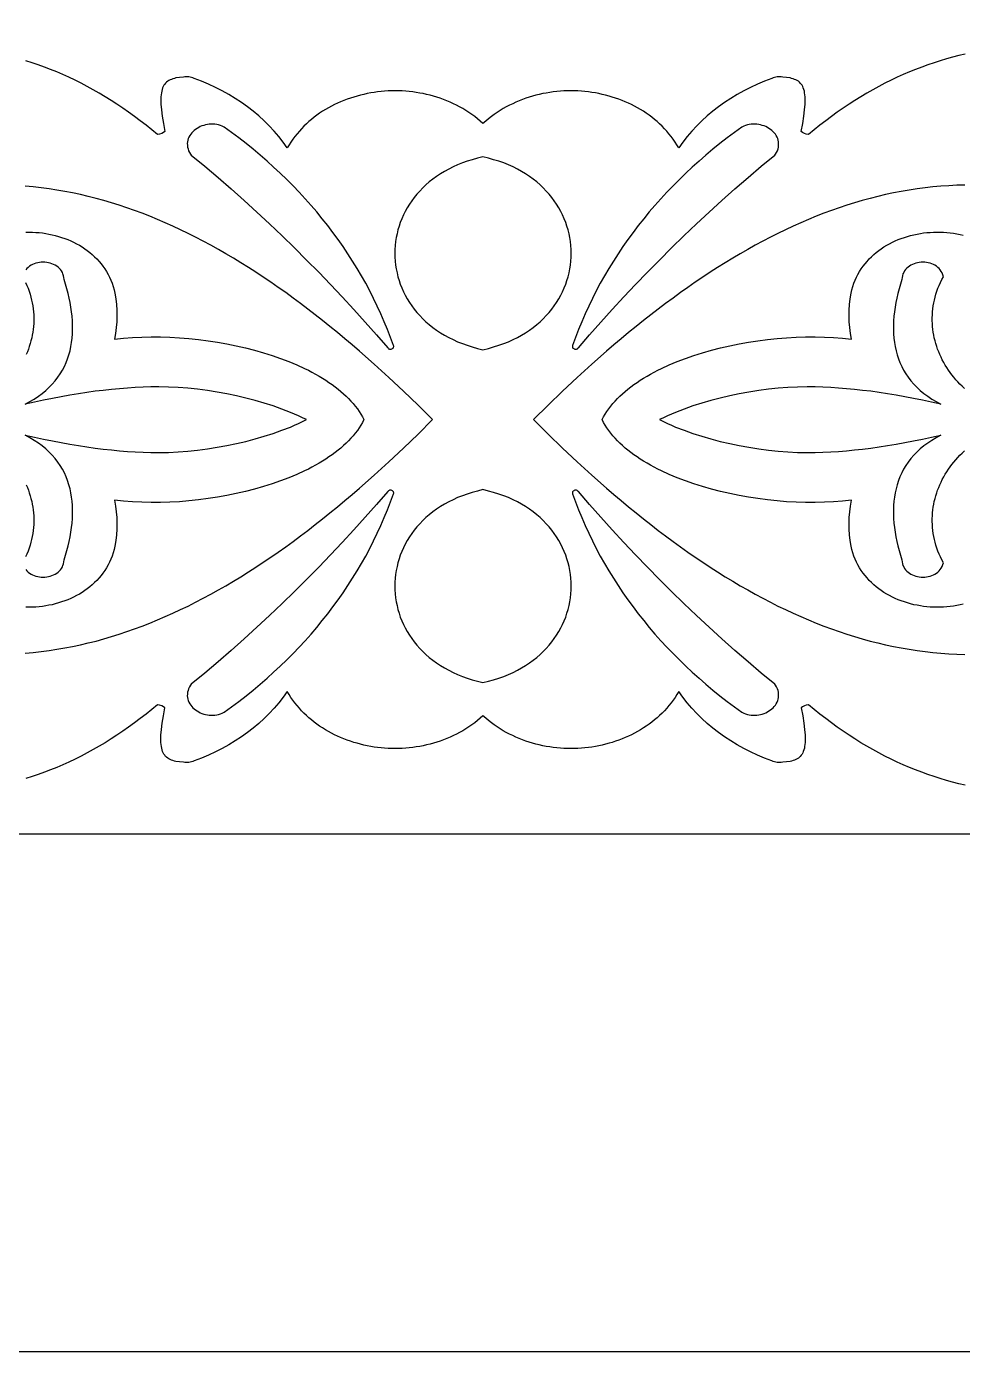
# Model space of a CAD drawing. Extents: x -335 to 335, y -262 to 262.
# Drawn here: x -113.1 to -22.8, y -262.5 to -134.5 of the extents above; entities that cross this region are included whole.
import ezdxf

# ---------------------------------------------------------------- set-up
doc = ezdxf.new("R2010")
doc.units = 0
doc.layers.add('LAYER_1', color=18, linetype='CONTINUOUS')

msp = doc.modelspace()

# ---------------------------------------------------------------- linework, layer by layer
at = {"layer": 'LAYER_1'}
for points in [[(335, -262.5), (335, 72.5), (140, 262.5), (-335, 262.5), (-335, -262.5)], [(185.59, 148.27), (119.67, 212.5), (-285, 212.5), (-285, -212.5), (285, -212.5), (285, 49.82), (192.78, 141.45)], [(-94.07, -144.24), (-94.24, -144.15), (-94.42, -144.09), (-94.59, -144.03), (-94.77, -143.99), (-94.96, -143.96), (-95.14, -143.95), (-95.32, -143.95), (-95.5, -143.97), (-95.68, -143.99), (-95.86, -144.03), (-96.03, -144.08), (-96.2, -144.13), (-96.37, -144.2), (-96.52, -144.28), (-96.67, -144.37), (-96.82, -144.47), (-96.95, -144.57), (-97.07, -144.69), (-97.19, -144.81), (-97.29, -144.94), (-97.38, -145.07), (-97.46, -145.22), (-97.52, -145.36), (-97.57, -145.52), (-97.6, -145.67), (-97.62, -145.84), (-97.61, -146), (-97.59, -146.17), (-97.55, -146.34), (-97.49, -146.52), (-97.41, -146.7), (-97.31, -146.87), (-97.23, -146.95), (-95.94, -148.03), (-94.65, -149.12), (-93.39, -150.22), (-92.14, -151.34), (-90.9, -152.46), (-89.68, -153.6), (-88.47, -154.75), (-87.27, -155.91), (-86.1, -157.08), (-84.93, -158.26), (-83.78, -159.45), (-82.65, -160.65), (-81.53, -161.86), (-80.43, -163.09), (-79.35, -164.32), (-78.27, -165.56), (-78.23, -165.61), (-78.19, -165.65), (-78.14, -165.67), (-78.09, -165.69), (-78.03, -165.69), (-77.98, -165.69), (-77.92, -165.68), (-77.87, -165.67), (-77.82, -165.64), (-77.78, -165.61), (-77.75, -165.58), (-77.72, -165.54), (-77.7, -165.49), (-77.69, -165.44), (-77.69, -165.39), (-77.71, -165.34), (-77.99, -164.57), (-78.29, -163.8), (-78.6, -163.04), (-78.92, -162.29), (-79.27, -161.54), (-79.63, -160.8), (-80, -160.06), (-80.39, -159.33), (-80.8, -158.61), (-81.22, -157.9), (-81.66, -157.19), (-82.11, -156.49), (-82.57, -155.79), (-83.05, -155.11), (-83.55, -154.43), (-84.06, -153.76), (-84.58, -153.1), (-85.12, -152.44), (-85.67, -151.8), (-86.24, -151.16), (-86.82, -150.53), (-87.41, -149.91), (-88.02, -149.3), (-88.64, -148.7), (-89.28, -148.11), (-89.92, -147.52), (-90.58, -146.95), (-91.26, -146.39), (-91.94, -145.84), (-92.64, -145.29), (-93.35, -144.76)], [(-40.83, -146.87), (-40.72, -146.7), (-40.64, -146.52), (-40.58, -146.34), (-40.54, -146.17), (-40.52, -146), (-40.52, -145.84), (-40.53, -145.67), (-40.56, -145.52), (-40.61, -145.36), (-40.67, -145.22), (-40.75, -145.07), (-40.84, -144.94), (-40.94, -144.81), (-41.06, -144.69), (-41.18, -144.57), (-41.32, -144.47), (-41.46, -144.37), (-41.61, -144.28), (-41.77, -144.2), (-41.93, -144.13), (-42.1, -144.08), (-42.27, -144.03), (-42.45, -143.99), (-42.63, -143.97), (-42.81, -143.95), (-42.99, -143.95), (-43.18, -143.96), (-43.36, -143.99), (-43.54, -144.03), (-43.71, -144.09), (-43.89, -144.15), (-44.06, -144.24), (-44.78, -144.76), (-45.49, -145.29), (-46.19, -145.84), (-46.88, -146.39), (-47.55, -146.95), (-48.21, -147.52), (-48.86, -148.11), (-49.49, -148.7), (-50.11, -149.3), (-50.72, -149.91), (-51.31, -150.53), (-51.89, -151.16), (-52.46, -151.8), (-53.01, -152.44), (-53.55, -153.1), (-54.07, -153.76), (-54.58, -154.43), (-55.08, -155.11), (-55.56, -155.79), (-56.03, -156.49), (-56.48, -157.19), (-56.91, -157.9), (-57.33, -158.61), (-57.74, -159.33), (-58.13, -160.06), (-58.5, -160.8), (-58.86, -161.54), (-59.21, -162.29), (-59.53, -163.04), (-59.85, -163.8), (-60.14, -164.57), (-60.42, -165.34), (-60.44, -165.39), (-60.44, -165.44), (-60.43, -165.49), (-60.41, -165.54), (-60.39, -165.58), (-60.35, -165.61), (-60.31, -165.64), (-60.26, -165.67), (-60.21, -165.68), (-60.15, -165.69), (-60.1, -165.69), (-60.05, -165.69), (-59.99, -165.67), (-59.94, -165.65), (-59.9, -165.61), (-59.86, -165.56), (-58.79, -164.32), (-57.7, -163.09), (-56.6, -161.86), (-55.48, -160.65), (-54.35, -159.45), (-53.2, -158.26), (-52.04, -157.08), (-50.86, -155.91), (-49.66, -154.75), (-48.46, -153.6), (-47.23, -152.46), (-46, -151.34), (-44.74, -150.22), (-43.48, -149.12), (-42.2, -148.03), (-40.9, -146.95)], [(-69.07, -147.13), (-69.59, -147.25), (-70.1, -147.39), (-70.59, -147.54), (-71.06, -147.71), (-71.52, -147.9), (-71.96, -148.09), (-72.38, -148.3), (-72.79, -148.53), (-73.18, -148.77), (-73.56, -149.01), (-73.91, -149.27), (-74.25, -149.54), (-74.58, -149.82), (-74.89, -150.12), (-75.18, -150.42), (-75.45, -150.72), (-75.71, -151.04), (-75.95, -151.37), (-76.17, -151.7), (-76.38, -152.04), (-76.57, -152.38), (-76.75, -152.73), (-76.91, -153.09), (-77.05, -153.45), (-77.17, -153.81), (-77.28, -154.18), (-77.37, -154.55), (-77.45, -154.92), (-77.5, -155.3), (-77.55, -155.68), (-77.57, -156.05), (-77.58, -156.43), (-77.57, -156.81), (-77.55, -157.19), (-77.5, -157.57), (-77.45, -157.94), (-77.37, -158.32), (-77.28, -158.69), (-77.17, -159.06), (-77.05, -159.42), (-76.91, -159.78), (-76.75, -160.14), (-76.57, -160.49), (-76.38, -160.83), (-76.17, -161.17), (-75.95, -161.5), (-75.71, -161.83), (-75.45, -162.14), (-75.18, -162.45), (-74.89, -162.75), (-74.58, -163.04), (-74.25, -163.32), (-73.91, -163.59), (-73.56, -163.85), (-73.18, -164.1), (-72.79, -164.34), (-72.38, -164.56), (-71.96, -164.77), (-71.52, -164.97), (-71.06, -165.15), (-70.59, -165.32), (-70.1, -165.48), (-69.59, -165.62), (-69.07, -165.74), (-68.54, -165.62), (-68.04, -165.48), (-67.54, -165.32), (-67.07, -165.15), (-66.61, -164.97), (-66.17, -164.77), (-65.75, -164.56), (-65.34, -164.34), (-64.95, -164.1), (-64.58, -163.85), (-64.22, -163.59), (-63.88, -163.32), (-63.55, -163.04), (-63.25, -162.75), (-62.96, -162.45), (-62.68, -162.14), (-62.42, -161.83), (-62.18, -161.5), (-61.96, -161.17), (-61.75, -160.83), (-61.56, -160.49), (-61.38, -160.14), (-61.23, -159.78), (-61.08, -159.42), (-60.96, -159.06), (-60.85, -158.69), (-60.76, -158.32), (-60.69, -157.94), (-60.63, -157.57), (-60.59, -157.19), (-60.56, -156.81), (-60.55, -156.43), (-60.56, -156.05), (-60.59, -155.68), (-60.63, -155.3), (-60.69, -154.92), (-60.76, -154.55), (-60.85, -154.18), (-60.96, -153.81), (-61.08, -153.45), (-61.23, -153.09), (-61.38, -152.73), (-61.56, -152.38), (-61.75, -152.04), (-61.96, -151.7), (-62.18, -151.37), (-62.42, -151.04), (-62.68, -150.72), (-62.96, -150.42), (-63.25, -150.12), (-63.55, -149.82), (-63.88, -149.54), (-64.22, -149.27), (-64.58, -149.01), (-64.95, -148.77), (-65.34, -148.53), (-65.75, -148.3), (-66.17, -148.09), (-66.61, -147.9), (-67.07, -147.71), (-67.54, -147.54), (-68.04, -147.39), (-68.54, -147.25)], [(-77.71, -179.67), (-77.69, -179.61), (-77.69, -179.56), (-77.7, -179.51), (-77.72, -179.47), (-77.75, -179.43), (-77.78, -179.39), (-77.82, -179.36), (-77.87, -179.34), (-77.92, -179.32), (-77.98, -179.31), (-78.03, -179.31), (-78.09, -179.32), (-78.14, -179.33), (-78.19, -179.36), (-78.23, -179.39), (-78.27, -179.44), (-79.35, -180.68), (-80.43, -181.92), (-81.53, -183.14), (-82.65, -184.35), (-83.78, -185.56), (-84.93, -186.75), (-86.1, -187.93), (-87.27, -189.1), (-88.47, -190.26), (-89.68, -191.4), (-90.9, -192.54), (-92.14, -193.67), (-93.39, -194.78), (-94.65, -195.88), (-95.94, -196.97), (-97.23, -198.05), (-97.31, -198.13), (-97.41, -198.31), (-97.49, -198.49), (-97.55, -198.66), (-97.59, -198.83), (-97.61, -199), (-97.62, -199.17), (-97.6, -199.33), (-97.57, -199.49), (-97.52, -199.64), (-97.46, -199.79), (-97.38, -199.93), (-97.29, -200.06), (-97.19, -200.19), (-97.07, -200.32), (-96.95, -200.43), (-96.82, -200.54), (-96.67, -200.63), (-96.52, -200.72), (-96.37, -200.8), (-96.2, -200.87), (-96.03, -200.93), (-95.86, -200.98), (-95.68, -201.01), (-95.5, -201.04), (-95.32, -201.05), (-95.14, -201.05), (-94.96, -201.04), (-94.77, -201.01), (-94.59, -200.97), (-94.42, -200.92), (-94.24, -200.85), (-94.07, -200.76), (-93.35, -200.24), (-92.64, -199.71), (-91.94, -199.17), (-91.26, -198.62), (-90.58, -198.05), (-89.92, -197.48), (-89.28, -196.9), (-88.64, -196.31), (-88.02, -195.7), (-87.41, -195.09), (-86.82, -194.47), (-86.24, -193.85), (-85.67, -193.21), (-85.12, -192.56), (-84.58, -191.91), (-84.06, -191.25), (-83.55, -190.57), (-83.05, -189.9), (-82.57, -189.21), (-82.11, -188.52), (-81.66, -187.82), (-81.22, -187.11), (-80.8, -186.39), (-80.39, -185.67), (-80, -184.94), (-79.63, -184.21), (-79.27, -183.46), (-78.92, -182.72), (-78.6, -181.96), (-78.29, -181.2), (-77.99, -180.44)], [(-69.07, -179.26), (-69.59, -179.39), (-70.1, -179.53), (-70.59, -179.68), (-71.06, -179.85), (-71.52, -180.03), (-71.96, -180.23), (-72.38, -180.44), (-72.79, -180.67), (-73.18, -180.9), (-73.56, -181.15), (-73.91, -181.41), (-74.25, -181.68), (-74.58, -181.96), (-74.89, -182.25), (-75.18, -182.55), (-75.45, -182.86), (-75.71, -183.18), (-75.95, -183.5), (-76.17, -183.83), (-76.38, -184.17), (-76.57, -184.52), (-76.75, -184.87), (-76.91, -185.22), (-77.05, -185.58), (-77.17, -185.95), (-77.28, -186.32), (-77.37, -186.69), (-77.45, -187.06), (-77.5, -187.44), (-77.55, -187.81), (-77.57, -188.19), (-77.58, -188.57), (-77.57, -188.95), (-77.55, -189.33), (-77.5, -189.71), (-77.45, -190.08), (-77.37, -190.45), (-77.28, -190.83), (-77.17, -191.19), (-77.05, -191.56), (-76.91, -191.92), (-76.75, -192.27), (-76.57, -192.62), (-76.38, -192.97), (-76.17, -193.31), (-75.95, -193.64), (-75.71, -193.96), (-75.45, -194.28), (-75.18, -194.59), (-74.89, -194.89), (-74.58, -195.18), (-74.25, -195.46), (-73.91, -195.73), (-73.56, -195.99), (-73.18, -196.24), (-72.79, -196.47), (-72.38, -196.7), (-71.96, -196.91), (-71.52, -197.11), (-71.06, -197.29), (-70.59, -197.46), (-70.1, -197.62), (-69.59, -197.76), (-69.07, -197.88), (-68.54, -197.76), (-68.04, -197.62), (-67.54, -197.46), (-67.07, -197.29), (-66.61, -197.11), (-66.17, -196.91), (-65.75, -196.7), (-65.34, -196.47), (-64.95, -196.24), (-64.58, -195.99), (-64.22, -195.73), (-63.88, -195.46), (-63.55, -195.18), (-63.25, -194.89), (-62.96, -194.59), (-62.68, -194.28), (-62.42, -193.96), (-62.18, -193.64), (-61.96, -193.31), (-61.75, -192.97), (-61.56, -192.62), (-61.38, -192.27), (-61.23, -191.92), (-61.08, -191.56), (-60.96, -191.19), (-60.85, -190.83), (-60.76, -190.45), (-60.69, -190.08), (-60.63, -189.71), (-60.59, -189.33), (-60.56, -188.95), (-60.55, -188.57), (-60.56, -188.19), (-60.59, -187.81), (-60.63, -187.44), (-60.69, -187.06), (-60.76, -186.69), (-60.85, -186.32), (-60.96, -185.95), (-61.08, -185.58), (-61.23, -185.22), (-61.38, -184.87), (-61.56, -184.52), (-61.75, -184.17), (-61.96, -183.83), (-62.18, -183.5), (-62.42, -183.18), (-62.68, -182.86), (-62.96, -182.55), (-63.25, -182.25), (-63.55, -181.96), (-63.88, -181.68), (-64.22, -181.41), (-64.58, -181.15), (-64.95, -180.9), (-65.34, -180.67), (-65.75, -180.44), (-66.17, -180.23), (-66.61, -180.03), (-67.07, -179.85), (-67.54, -179.68), (-68.04, -179.53), (-68.54, -179.39)], [(-59.86, -179.44), (-59.9, -179.39), (-59.94, -179.36), (-59.99, -179.33), (-60.05, -179.32), (-60.1, -179.31), (-60.15, -179.31), (-60.21, -179.32), (-60.26, -179.34), (-60.31, -179.36), (-60.35, -179.39), (-60.39, -179.43), (-60.41, -179.47), (-60.43, -179.51), (-60.44, -179.56), (-60.44, -179.61), (-60.42, -179.67), (-60.14, -180.44), (-59.85, -181.2), (-59.53, -181.96), (-59.21, -182.72), (-58.86, -183.46), (-58.5, -184.21), (-58.13, -184.94), (-57.74, -185.67), (-57.33, -186.39), (-56.91, -187.11), (-56.48, -187.82), (-56.03, -188.52), (-55.56, -189.21), (-55.08, -189.9), (-54.58, -190.57), (-54.07, -191.25), (-53.55, -191.91), (-53.01, -192.56), (-52.46, -193.21), (-51.89, -193.85), (-51.31, -194.47), (-50.72, -195.09), (-50.11, -195.7), (-49.49, -196.31), (-48.86, -196.9), (-48.21, -197.48), (-47.55, -198.05), (-46.88, -198.62), (-46.19, -199.17), (-45.49, -199.71), (-44.78, -200.24), (-44.06, -200.76), (-43.89, -200.85), (-43.71, -200.92), (-43.54, -200.97), (-43.36, -201.01), (-43.18, -201.04), (-42.99, -201.05), (-42.81, -201.05), (-42.63, -201.04), (-42.45, -201.01), (-42.27, -200.98), (-42.1, -200.93), (-41.93, -200.87), (-41.77, -200.8), (-41.61, -200.72), (-41.46, -200.63), (-41.32, -200.54), (-41.18, -200.43), (-41.06, -200.32), (-40.94, -200.19), (-40.84, -200.06), (-40.75, -199.93), (-40.67, -199.79), (-40.61, -199.64), (-40.56, -199.49), (-40.53, -199.33), (-40.52, -199.17), (-40.52, -199), (-40.54, -198.83), (-40.58, -198.66), (-40.64, -198.49), (-40.72, -198.31), (-40.83, -198.13), (-40.9, -198.05), (-42.2, -196.97), (-43.48, -195.88), (-44.74, -194.78), (-46, -193.67), (-47.23, -192.54), (-48.46, -191.4), (-49.66, -190.26), (-50.86, -189.1), (-52.04, -187.93), (-53.2, -186.75), (-54.35, -185.56), (-55.48, -184.35), (-56.6, -183.14), (-57.7, -181.92), (-58.79, -180.68)]]:
    msp.add_lwpolyline(points, close=True, dxfattribs=at)
for points in [[(-22.51, -137.2), (-23.11, -137.34), (-23.72, -137.49), (-24.32, -137.66), (-24.92, -137.83), (-25.52, -138.02), (-26.12, -138.23), (-26.71, -138.44), (-27.31, -138.67), (-27.9, -138.91), (-28.49, -139.17), (-29.08, -139.43), (-29.67, -139.72), (-30.26, -140.01), (-30.84, -140.31), (-31.42, -140.63), (-32, -140.96), (-32.58, -141.31), (-33.15, -141.66), (-33.72, -142.03), (-34.29, -142.42), (-34.86, -142.81), (-35.42, -143.22), (-35.97, -143.64), (-36.53, -144.07), (-37.08, -144.51), (-37.63, -144.97), (-37.85, -144.93), (-38.04, -144.86), (-38.21, -144.78), (-38.35, -144.68), (-38.2, -143.9), (-38.09, -143.2), (-38.01, -142.58), (-37.97, -142.03), (-37.96, -141.78), (-37.96, -141.54), (-37.97, -141.33), (-37.98, -141.12), (-38.01, -140.94), (-38.04, -140.76), (-38.09, -140.6), (-38.14, -140.46), (-38.2, -140.32), (-38.26, -140.2), (-38.34, -140.09), (-38.43, -139.99), (-38.52, -139.9), (-38.62, -139.82), (-38.73, -139.75), (-38.86, -139.68), (-38.98, -139.63), (-39.12, -139.58), (-39.27, -139.54), (-39.42, -139.5), (-39.76, -139.45), (-40.13, -139.41), (-40.27, -139.39), (-40.4, -139.39), (-40.54, -139.39), (-40.67, -139.4), (-40.8, -139.43), (-40.93, -139.46), (-41.06, -139.5), (-41.19, -139.56), (-41.89, -139.82), (-42.57, -140.11), (-43.24, -140.42), (-43.89, -140.75), (-44.53, -141.1), (-45.14, -141.47), (-45.74, -141.87), (-46.32, -142.28), (-46.88, -142.72), (-47.41, -143.17), (-47.93, -143.64), (-48.43, -144.13), (-48.9, -144.64), (-49.34, -145.16), (-49.77, -145.7), (-50.17, -146.26), (-50.34, -145.97), (-50.52, -145.69), (-50.71, -145.41), (-50.91, -145.15), (-51.11, -144.89), (-51.33, -144.64), (-51.55, -144.4), (-51.78, -144.16), (-52.01, -143.93), (-52.26, -143.71), (-52.51, -143.5), (-52.76, -143.29), (-53.03, -143.1), (-53.3, -142.91), (-53.57, -142.72), (-53.85, -142.55), (-54.14, -142.38), (-54.43, -142.23), (-54.72, -142.07), (-55.02, -141.93), (-55.33, -141.8), (-55.63, -141.67), (-55.95, -141.55), (-56.26, -141.44), (-56.58, -141.34), (-56.9, -141.24), (-57.23, -141.15), (-57.56, -141.08), (-57.89, -141.01), (-58.22, -140.94), (-58.55, -140.89), (-58.89, -140.84), (-59.22, -140.8), (-59.56, -140.78), (-59.9, -140.75), (-60.24, -140.74), (-60.58, -140.74), (-60.92, -140.74), (-61.26, -140.75), (-61.6, -140.78), (-61.94, -140.81), (-62.28, -140.84), (-62.62, -140.89), (-62.96, -140.95), (-63.29, -141.01), (-63.63, -141.08), (-63.96, -141.16), (-64.29, -141.25), (-64.61, -141.35), (-64.94, -141.46), (-65.26, -141.58), (-65.58, -141.7), (-65.89, -141.84), (-66.2, -141.98), (-66.51, -142.13), (-66.82, -142.29), (-67.11, -142.46), (-67.41, -142.64), (-67.7, -142.83), (-67.98, -143.03), (-68.26, -143.23), (-68.54, -143.45), (-68.8, -143.67), (-69.07, -143.91), (-69.33, -143.67), (-69.6, -143.45), (-69.87, -143.23), (-70.15, -143.03), (-70.43, -142.83), (-70.72, -142.64), (-71.02, -142.46), (-71.32, -142.29), (-71.62, -142.13), (-71.93, -141.98), (-72.24, -141.84), (-72.55, -141.7), (-72.87, -141.58), (-73.19, -141.46), (-73.52, -141.35), (-73.84, -141.25), (-74.17, -141.16), (-74.51, -141.08), (-74.84, -141.01), (-75.17, -140.95), (-75.51, -140.89), (-75.85, -140.84), (-76.19, -140.81), (-76.53, -140.78), (-76.87, -140.75), (-77.21, -140.74), (-77.55, -140.74), (-77.89, -140.74), (-78.23, -140.75), (-78.57, -140.78), (-78.91, -140.8), (-79.24, -140.84), (-79.58, -140.89), (-79.91, -140.94), (-80.25, -141.01), (-80.58, -141.08), (-80.9, -141.15), (-81.23, -141.24), (-81.55, -141.34), (-81.87, -141.44), (-82.19, -141.55), (-82.5, -141.67), (-82.81, -141.8), (-83.11, -141.93), (-83.41, -142.07), (-83.7, -142.23), (-84, -142.38), (-84.28, -142.55), (-84.56, -142.72), (-84.84, -142.91), (-85.1, -143.1), (-85.37, -143.29), (-85.62, -143.5), (-85.87, -143.71), (-86.12, -143.93), (-86.35, -144.16), (-86.58, -144.4), (-86.8, -144.64), (-87.02, -144.89), (-87.23, -145.15), (-87.42, -145.41), (-87.61, -145.69), (-87.79, -145.97), (-87.97, -146.26), (-88.36, -145.7), (-88.79, -145.16), (-89.24, -144.64), (-89.71, -144.13), (-90.2, -143.64), (-90.72, -143.17), (-91.25, -142.72), (-91.81, -142.28), (-92.39, -141.87), (-92.99, -141.47), (-93.61, -141.1), (-94.24, -140.75), (-94.89, -140.42), (-95.56, -140.11), (-96.25, -139.82), (-96.95, -139.56), (-97.07, -139.5), (-97.2, -139.46), (-97.33, -139.43), (-97.46, -139.4), (-97.6, -139.39), (-97.73, -139.39), (-97.87, -139.39), (-98, -139.41), (-98.37, -139.45), (-98.71, -139.5), (-98.86, -139.54), (-99.01, -139.58), (-99.15, -139.63), (-99.28, -139.68), (-99.4, -139.75), (-99.51, -139.82), (-99.61, -139.9), (-99.71, -139.99), (-99.79, -140.09), (-99.87, -140.2), (-99.94, -140.32), (-100, -140.46), (-100.05, -140.6), (-100.09, -140.76), (-100.12, -140.94), (-100.15, -141.12), (-100.16, -141.33), (-100.17, -141.54), (-100.17, -141.78), (-100.16, -142.03), (-100.12, -142.58), (-100.04, -143.2), (-99.93, -143.9), (-99.78, -144.68), (-99.92, -144.78), (-100.09, -144.86), (-100.29, -144.93), (-100.51, -144.97), (-101.05, -144.51), (-101.6, -144.07), (-102.16, -143.64), (-102.71, -143.22), (-103.28, -142.81), (-103.84, -142.42), (-104.41, -142.03), (-104.98, -141.66), (-105.55, -141.31), (-106.13, -140.96), (-106.71, -140.63), (-107.29, -140.31), (-107.87, -140.01), (-108.46, -139.72), (-109.05, -139.43), (-109.64, -139.17), (-110.23, -138.91), (-110.82, -138.67), (-111.42, -138.44), (-112.02, -138.23), (-112.61, -138.02), (-113.21, -137.83)], [(-113.27, -195.05), (-112.5, -194.98), (-111.74, -194.9), (-110.97, -194.8), (-110.21, -194.68), (-109.45, -194.55), (-108.7, -194.4), (-107.94, -194.24), (-107.19, -194.07), (-106.43, -193.88), (-105.68, -193.67), (-104.94, -193.45), (-104.19, -193.22), (-103.44, -192.97), (-102.7, -192.71), (-101.96, -192.43), (-101.22, -192.14), (-100.48, -191.84), (-99.74, -191.52), (-99.01, -191.2), (-98.27, -190.85), (-97.54, -190.5), (-96.81, -190.13), (-96.08, -189.75), (-95.35, -189.36), (-94.62, -188.95), (-93.89, -188.54), (-93.17, -188.11), (-92.44, -187.67), (-91.72, -187.21), (-91, -186.75), (-90.28, -186.27), (-89.56, -185.79), (-88.84, -185.29), (-88.12, -184.78), (-87.41, -184.26), (-86.69, -183.73), (-85.98, -183.19), (-85.26, -182.63), (-84.55, -182.07), (-83.84, -181.5), (-83.13, -180.92), (-82.42, -180.32), (-81.71, -179.72), (-81, -179.11), (-79.58, -177.86), (-78.16, -176.57), (-76.75, -175.25), (-75.34, -173.89), (-73.93, -172.5), (-75.34, -171.11), (-76.75, -169.75), (-78.16, -168.43), (-79.58, -167.14), (-81, -165.89), (-81.71, -165.28), (-82.42, -164.68), (-83.13, -164.09), (-83.84, -163.51), (-84.55, -162.93), (-85.26, -162.37), (-85.98, -161.82), (-86.69, -161.28), (-87.41, -160.75), (-88.12, -160.23), (-88.84, -159.72), (-89.56, -159.22), (-90.28, -158.73), (-91, -158.26), (-91.72, -157.79), (-92.44, -157.34), (-93.17, -156.9), (-93.89, -156.47), (-94.62, -156.05), (-95.35, -155.65), (-96.08, -155.25), (-96.81, -154.87), (-97.54, -154.51), (-98.27, -154.15), (-99.01, -153.81), (-99.74, -153.48), (-100.48, -153.16), (-101.22, -152.86), (-101.96, -152.57), (-102.7, -152.3), (-103.44, -152.03), (-104.19, -151.79), (-104.94, -151.55), (-105.68, -151.33), (-106.43, -151.13), (-107.19, -150.94), (-107.94, -150.76), (-108.7, -150.6), (-109.45, -150.45), (-110.21, -150.32), (-110.97, -150.21), (-111.74, -150.11), (-112.5, -150.02), (-113.27, -149.95)], [(-22.55, -149.84), (-23.32, -149.86), (-24.09, -149.9), (-24.86, -149.95), (-25.63, -150.02), (-26.39, -150.11), (-27.16, -150.21), (-27.92, -150.32), (-28.68, -150.45), (-29.44, -150.6), (-30.19, -150.76), (-30.95, -150.94), (-31.7, -151.13), (-32.45, -151.33), (-33.2, -151.55), (-33.94, -151.79), (-34.69, -152.03), (-35.43, -152.3), (-36.17, -152.57), (-36.91, -152.86), (-37.65, -153.16), (-38.39, -153.48), (-39.13, -153.81), (-39.86, -154.15), (-40.59, -154.51), (-41.32, -154.87), (-42.05, -155.25), (-42.78, -155.65), (-43.51, -156.05), (-44.24, -156.47), (-44.96, -156.9), (-45.69, -157.34), (-46.41, -157.79), (-47.13, -158.26), (-47.85, -158.73), (-48.57, -159.22), (-49.29, -159.72), (-50.01, -160.23), (-50.72, -160.75), (-51.44, -161.28), (-52.15, -161.82), (-52.87, -162.37), (-53.58, -162.93), (-54.29, -163.51), (-55.01, -164.09), (-55.72, -164.68), (-56.43, -165.28), (-57.14, -165.89), (-58.55, -167.14), (-59.97, -168.43), (-61.38, -169.75), (-62.79, -171.11), (-64.2, -172.5), (-62.79, -173.89), (-61.38, -175.25), (-59.97, -176.57), (-58.55, -177.86), (-57.14, -179.11), (-56.43, -179.72), (-55.72, -180.32), (-55.01, -180.92), (-54.29, -181.5), (-53.58, -182.07), (-52.87, -182.63), (-52.15, -183.19), (-51.44, -183.73), (-50.72, -184.26), (-50.01, -184.78), (-49.29, -185.29), (-48.57, -185.79), (-47.85, -186.27), (-47.13, -186.75), (-46.41, -187.21), (-45.69, -187.67), (-44.96, -188.11), (-44.24, -188.54), (-43.51, -188.95), (-42.78, -189.36), (-42.05, -189.75), (-41.32, -190.13), (-40.59, -190.5), (-39.86, -190.85), (-39.13, -191.2), (-38.39, -191.52), (-37.65, -191.84), (-36.91, -192.14), (-36.17, -192.43), (-35.43, -192.71), (-34.69, -192.97), (-33.94, -193.22), (-33.2, -193.45), (-32.45, -193.67), (-31.7, -193.88), (-30.95, -194.07), (-30.19, -194.24), (-29.44, -194.4), (-28.68, -194.55), (-27.92, -194.68), (-27.16, -194.8), (-26.39, -194.9), (-25.63, -194.98), (-24.86, -195.05), (-24.09, -195.11), (-23.32, -195.14), (-22.55, -195.17)], [(-113.21, -154.39), (-112.89, -154.38), (-112.57, -154.39), (-112.25, -154.41), (-111.93, -154.43), (-111.61, -154.47), (-111.29, -154.52), (-110.98, -154.57), (-110.67, -154.64), (-110.36, -154.71), (-110.05, -154.8), (-109.75, -154.89), (-109.45, -155), (-109.16, -155.11), (-108.87, -155.24), (-108.59, -155.37), (-108.31, -155.51), (-108.04, -155.66), (-107.78, -155.82), (-107.52, -155.99), (-107.27, -156.17), (-107.03, -156.36), (-106.79, -156.56), (-106.57, -156.77), (-106.35, -156.98), (-106.14, -157.21), (-105.95, -157.44), (-105.76, -157.69), (-105.58, -157.94), (-105.42, -158.2), (-105.26, -158.47), (-105.12, -158.75), (-104.99, -159.04), (-104.87, -159.33), (-104.77, -159.64), (-104.68, -159.95), (-104.6, -160.27), (-104.52, -160.83), (-104.46, -161.38), (-104.42, -161.94), (-104.41, -162.5), (-104.43, -163.06), (-104.48, -163.61), (-104.54, -164.17), (-104.64, -164.72), (-103.78, -164.63), (-102.91, -164.56), (-102.02, -164.52), (-101.12, -164.5), (-100.21, -164.51), (-99.3, -164.54), (-98.38, -164.59), (-97.46, -164.66), (-96.53, -164.76), (-95.61, -164.88), (-94.7, -165.02), (-93.79, -165.18), (-92.89, -165.36), (-92, -165.56), (-91.13, -165.79), (-90.27, -166.03), (-89.43, -166.3), (-88.61, -166.58), (-87.81, -166.89), (-87.04, -167.21), (-86.3, -167.55), (-85.93, -167.73), (-85.58, -167.92), (-85.24, -168.1), (-84.9, -168.3), (-84.57, -168.49), (-84.25, -168.69), (-83.94, -168.9), (-83.64, -169.11), (-83.35, -169.32), (-83.06, -169.54), (-82.79, -169.77), (-82.53, -169.99), (-82.28, -170.23), (-82.04, -170.46), (-81.82, -170.7), (-81.6, -170.95), (-81.4, -171.2), (-81.2, -171.45), (-81.02, -171.71), (-80.86, -171.97), (-80.71, -172.23), (-80.57, -172.5), (-80.71, -172.77), (-80.86, -173.04), (-81.02, -173.3), (-81.2, -173.55), (-81.4, -173.81), (-81.6, -174.06), (-81.82, -174.3), (-82.04, -174.54), (-82.28, -174.78), (-82.53, -175.01), (-82.79, -175.24), (-83.06, -175.46), (-83.35, -175.68), (-83.64, -175.89), (-83.94, -176.1), (-84.25, -176.31), (-84.57, -176.51), (-84.9, -176.71), (-85.24, -176.9), (-85.58, -177.09), (-85.93, -177.27), (-86.3, -177.45), (-87.04, -177.79), (-87.81, -178.12), (-88.61, -178.42), (-89.43, -178.71), (-90.27, -178.97), (-91.13, -179.22), (-92, -179.44), (-92.89, -179.64), (-93.79, -179.83), (-94.7, -179.99), (-95.61, -180.13), (-96.53, -180.25), (-97.46, -180.34), (-98.38, -180.42), (-99.3, -180.47), (-100.21, -180.49), (-101.12, -180.5), (-102.02, -180.48), (-102.91, -180.44), (-103.78, -180.37), (-104.64, -180.28), (-104.54, -180.84), (-104.48, -181.39), (-104.43, -181.95), (-104.41, -182.51), (-104.42, -183.06), (-104.46, -183.62), (-104.52, -184.18), (-104.6, -184.73), (-104.68, -185.05), (-104.77, -185.37), (-104.87, -185.67), (-104.99, -185.97), (-105.12, -186.25), (-105.26, -186.53), (-105.42, -186.8), (-105.58, -187.06), (-105.76, -187.32), (-105.95, -187.56), (-106.14, -187.79), (-106.35, -188.02), (-106.57, -188.24), (-106.79, -188.44), (-107.03, -188.64), (-107.27, -188.83), (-107.52, -189.01), (-107.78, -189.18), (-108.04, -189.34), (-108.31, -189.49), (-108.59, -189.63), (-108.87, -189.77), (-109.16, -189.89), (-109.45, -190.01), (-109.75, -190.11), (-110.05, -190.2), (-110.36, -190.29), (-110.67, -190.37), (-110.98, -190.43), (-111.29, -190.49), (-111.61, -190.53), (-111.93, -190.57), (-112.25, -190.6), (-112.57, -190.61), (-112.89, -190.62), (-113.21, -190.62)], [(-22.7, -190.32), (-23.01, -190.39), (-23.33, -190.45), (-23.64, -190.51), (-23.96, -190.55), (-24.28, -190.58), (-24.6, -190.61), (-24.92, -190.62), (-25.24, -190.62), (-25.56, -190.61), (-25.89, -190.6), (-26.2, -190.57), (-26.52, -190.53), (-26.84, -190.49), (-27.15, -190.43), (-27.47, -190.37), (-27.78, -190.29), (-28.08, -190.2), (-28.38, -190.11), (-28.68, -190.01), (-28.97, -189.89), (-29.26, -189.77), (-29.54, -189.63), (-29.82, -189.49), (-30.09, -189.34), (-30.36, -189.18), (-30.61, -189.01), (-30.86, -188.83), (-31.11, -188.64), (-31.34, -188.44), (-31.56, -188.24), (-31.78, -188.02), (-31.99, -187.79), (-32.18, -187.56), (-32.37, -187.32), (-32.55, -187.06), (-32.71, -186.8), (-32.87, -186.53), (-33.01, -186.25), (-33.14, -185.97), (-33.26, -185.67), (-33.36, -185.37), (-33.45, -185.05), (-33.53, -184.73), (-33.62, -184.18), (-33.68, -183.62), (-33.71, -183.06), (-33.72, -182.51), (-33.7, -181.95), (-33.66, -181.39), (-33.59, -180.84), (-33.49, -180.28), (-34.35, -180.37), (-35.22, -180.44), (-36.11, -180.48), (-37.01, -180.5), (-37.92, -180.49), (-38.83, -180.47), (-39.75, -180.42), (-40.68, -180.34), (-41.6, -180.25), (-42.52, -180.13), (-43.43, -179.99), (-44.34, -179.83), (-45.24, -179.64), (-46.13, -179.44), (-47, -179.22), (-47.86, -178.97), (-48.7, -178.71), (-49.52, -178.42), (-50.32, -178.12), (-51.09, -177.79), (-51.84, -177.45), (-52.2, -177.27), (-52.55, -177.09), (-52.9, -176.9), (-53.23, -176.71), (-53.56, -176.51), (-53.88, -176.31), (-54.19, -176.1), (-54.49, -175.89), (-54.79, -175.68), (-55.07, -175.46), (-55.34, -175.24), (-55.6, -175.01), (-55.85, -174.78), (-56.09, -174.54), (-56.32, -174.3), (-56.53, -174.06), (-56.74, -173.81), (-56.93, -173.55), (-57.11, -173.3), (-57.27, -173.04), (-57.43, -172.77), (-57.57, -172.5), (-57.43, -172.23), (-57.27, -171.97), (-57.11, -171.71), (-56.93, -171.45), (-56.74, -171.2), (-56.53, -170.95), (-56.32, -170.7), (-56.09, -170.46), (-55.85, -170.23), (-55.6, -169.99), (-55.34, -169.77), (-55.07, -169.54), (-54.79, -169.32), (-54.49, -169.11), (-54.19, -168.9), (-53.88, -168.69), (-53.56, -168.49), (-53.23, -168.3), (-52.9, -168.1), (-52.55, -167.92), (-52.2, -167.73), (-51.84, -167.55), (-51.09, -167.21), (-50.32, -166.89), (-49.52, -166.58), (-48.7, -166.3), (-47.86, -166.03), (-47, -165.79), (-46.13, -165.56), (-45.24, -165.36), (-44.34, -165.18), (-43.43, -165.02), (-42.52, -164.88), (-41.6, -164.76), (-40.68, -164.66), (-39.75, -164.59), (-38.83, -164.54), (-37.92, -164.51), (-37.01, -164.5), (-36.11, -164.52), (-35.22, -164.56), (-34.35, -164.63), (-33.49, -164.72), (-33.59, -164.17), (-33.66, -163.61), (-33.7, -163.06), (-33.72, -162.5), (-33.71, -161.94), (-33.68, -161.38), (-33.62, -160.83), (-33.53, -160.27), (-33.45, -159.95), (-33.36, -159.64), (-33.26, -159.33), (-33.14, -159.04), (-33.01, -158.75), (-32.87, -158.47), (-32.71, -158.2), (-32.55, -157.94), (-32.37, -157.69), (-32.18, -157.44), (-31.99, -157.21), (-31.78, -156.98), (-31.56, -156.77), (-31.34, -156.56), (-31.11, -156.36), (-30.86, -156.17), (-30.61, -155.99), (-30.36, -155.82), (-30.09, -155.66), (-29.82, -155.51), (-29.54, -155.37), (-29.26, -155.24), (-28.97, -155.11), (-28.68, -155), (-28.38, -154.89), (-28.08, -154.8), (-27.78, -154.71), (-27.47, -154.64), (-27.15, -154.57), (-26.84, -154.52), (-26.52, -154.47), (-26.2, -154.43), (-25.89, -154.41), (-25.56, -154.39), (-25.24, -154.38), (-24.92, -154.39), (-24.6, -154.4), (-24.28, -154.42), (-23.96, -154.45), (-23.64, -154.5), (-23.33, -154.55), (-23.01, -154.61), (-22.7, -154.69)], [(-113.21, -186.97), (-113.1, -187.1), (-112.98, -187.22), (-112.84, -187.32), (-112.7, -187.41), (-112.55, -187.49), (-112.39, -187.56), (-112.23, -187.61), (-112.06, -187.65), (-111.89, -187.68), (-111.72, -187.7), (-111.54, -187.71), (-111.37, -187.7), (-111.19, -187.68), (-111.02, -187.65), (-110.85, -187.61), (-110.69, -187.56), (-110.53, -187.5), (-110.38, -187.42), (-110.23, -187.33), (-110.1, -187.23), (-109.98, -187.12), (-109.87, -187), (-109.77, -186.87), (-109.68, -186.73), (-109.62, -186.57), (-109.56, -186.41), (-109.53, -186.23), (-109.51, -186.04), (-109.37, -185.6), (-109.24, -185.15), (-109.13, -184.7), (-109.02, -184.26), (-108.93, -183.81), (-108.86, -183.37), (-108.79, -182.93), (-108.74, -182.5), (-108.71, -182.06), (-108.69, -181.64), (-108.69, -181.21), (-108.71, -180.79), (-108.74, -180.38), (-108.79, -179.97), (-108.86, -179.56), (-108.94, -179.17), (-109.05, -178.78), (-109.18, -178.39), (-109.32, -178.02), (-109.49, -177.65), (-109.68, -177.29), (-109.88, -176.94), (-110.12, -176.6), (-110.37, -176.26), (-110.65, -175.94), (-110.95, -175.63), (-111.27, -175.33), (-111.62, -175.04), (-112, -174.76), (-112.4, -174.5), (-112.83, -174.24), (-113.28, -174), (-112.38, -174.2), (-111.5, -174.39), (-110.64, -174.56), (-109.79, -174.72), (-108.95, -174.87), (-108.13, -175.01), (-107.32, -175.13), (-106.52, -175.24), (-105.73, -175.34), (-104.94, -175.42), (-104.17, -175.5), (-103.4, -175.56), (-102.64, -175.61), (-101.88, -175.64), (-101.13, -175.67), (-100.37, -175.68), (-99.44, -175.66), (-98.51, -175.61), (-97.57, -175.53), (-96.62, -175.44), (-95.68, -175.31), (-94.74, -175.17), (-93.81, -175), (-92.88, -174.81), (-91.97, -174.6), (-91.07, -174.36), (-90.19, -174.1), (-89.32, -173.83), (-88.48, -173.53), (-87.66, -173.21), (-87.26, -173.04), (-86.87, -172.86), (-86.49, -172.69), (-86.11, -172.5), (-86.49, -172.32), (-86.87, -172.14), (-87.26, -171.97), (-87.66, -171.8), (-88.48, -171.48), (-89.32, -171.18), (-90.19, -170.9), (-91.07, -170.64), (-91.97, -170.41), (-92.88, -170.19), (-93.81, -170), (-94.74, -169.84), (-95.68, -169.69), (-96.62, -169.57), (-97.57, -169.47), (-98.51, -169.4), (-99.44, -169.35), (-100.37, -169.32), (-101.13, -169.34), (-101.88, -169.36), (-102.64, -169.4), (-103.4, -169.45), (-104.17, -169.51), (-104.94, -169.58), (-105.73, -169.67), (-106.52, -169.76), (-107.32, -169.87), (-108.13, -170), (-108.95, -170.13), (-109.79, -170.28), (-110.64, -170.44), (-111.5, -170.62), (-112.38, -170.8), (-113.28, -171), (-112.83, -170.76), (-112.4, -170.51), (-112, -170.24), (-111.62, -169.96), (-111.27, -169.68), (-110.95, -169.37), (-110.65, -169.06), (-110.37, -168.74), (-110.12, -168.41), (-109.88, -168.07), (-109.68, -167.72), (-109.49, -167.36), (-109.32, -166.99), (-109.18, -166.61), (-109.05, -166.23), (-108.94, -165.84), (-108.86, -165.44), (-108.79, -165.04), (-108.74, -164.63), (-108.71, -164.21), (-108.69, -163.79), (-108.69, -163.37), (-108.71, -162.94), (-108.74, -162.51), (-108.79, -162.07), (-108.86, -161.63), (-108.93, -161.19), (-109.02, -160.75), (-109.13, -160.3), (-109.24, -159.86), (-109.37, -159.41), (-109.51, -158.96), (-109.53, -158.77), (-109.56, -158.6), (-109.62, -158.43), (-109.68, -158.28), (-109.77, -158.14), (-109.87, -158), (-109.98, -157.88), (-110.1, -157.77), (-110.23, -157.67), (-110.38, -157.58), (-110.53, -157.51), (-110.69, -157.44), (-110.85, -157.39), (-111.02, -157.35), (-111.19, -157.32), (-111.37, -157.3), (-111.54, -157.3), (-111.72, -157.3), (-111.89, -157.32), (-112.06, -157.35), (-112.23, -157.39), (-112.39, -157.45), (-112.55, -157.51), (-112.7, -157.59), (-112.84, -157.68), (-112.98, -157.79), (-113.1, -157.91), (-113.21, -158.04)], [(-22.58, -169.49), (-22.8, -169.28), (-23.02, -169.07), (-23.22, -168.86), (-23.42, -168.64), (-23.61, -168.41), (-23.79, -168.18), (-23.96, -167.95), (-24.13, -167.71), (-24.29, -167.47), (-24.44, -167.23), (-24.58, -166.98), (-24.72, -166.73), (-24.84, -166.47), (-24.96, -166.21), (-25.07, -165.95), (-25.17, -165.69), (-25.26, -165.42), (-25.35, -165.15), (-25.42, -164.88), (-25.49, -164.61), (-25.55, -164.34), (-25.59, -164.06), (-25.63, -163.78), (-25.66, -163.5), (-25.68, -163.22), (-25.69, -162.94), (-25.69, -162.66), (-25.68, -162.37), (-25.66, -162.09), (-25.63, -161.8), (-25.59, -161.52), (-25.54, -161.23), (-25.48, -160.95), (-25.41, -160.66), (-25.33, -160.38), (-25.24, -160.09), (-25.14, -159.81), (-25.03, -159.53), (-24.9, -159.25), (-24.77, -158.96), (-24.62, -158.69), (-24.67, -158.5), (-24.74, -158.33), (-24.82, -158.18), (-24.92, -158.04), (-25.03, -157.91), (-25.16, -157.79), (-25.29, -157.68), (-25.43, -157.59), (-25.58, -157.51), (-25.74, -157.45), (-25.9, -157.39), (-26.07, -157.35), (-26.24, -157.32), (-26.42, -157.3), (-26.59, -157.3), (-26.77, -157.3), (-26.94, -157.32), (-27.11, -157.35), (-27.28, -157.39), (-27.44, -157.44), (-27.6, -157.51), (-27.75, -157.58), (-27.9, -157.67), (-28.03, -157.77), (-28.15, -157.88), (-28.26, -158), (-28.36, -158.14), (-28.45, -158.28), (-28.52, -158.43), (-28.57, -158.6), (-28.6, -158.77), (-28.62, -158.96), (-28.76, -159.41), (-28.89, -159.86), (-29.01, -160.3), (-29.11, -160.75), (-29.2, -161.19), (-29.28, -161.63), (-29.34, -162.07), (-29.39, -162.51), (-29.42, -162.94), (-29.44, -163.37), (-29.44, -163.79), (-29.42, -164.21), (-29.39, -164.63), (-29.34, -165.04), (-29.27, -165.44), (-29.19, -165.84), (-29.08, -166.23), (-28.96, -166.61), (-28.81, -166.99), (-28.64, -167.36), (-28.46, -167.72), (-28.25, -168.07), (-28.02, -168.41), (-27.76, -168.74), (-27.48, -169.06), (-27.18, -169.37), (-26.86, -169.68), (-26.51, -169.96), (-26.13, -170.24), (-25.73, -170.51), (-25.31, -170.76), (-24.85, -171), (-25.75, -170.8), (-26.63, -170.62), (-27.49, -170.44), (-28.34, -170.28), (-29.18, -170.13), (-30, -170), (-30.81, -169.87), (-31.61, -169.76), (-32.41, -169.67), (-33.19, -169.58), (-33.96, -169.51), (-34.73, -169.45), (-35.49, -169.4), (-36.25, -169.36), (-37.01, -169.34), (-37.76, -169.32), (-38.69, -169.35), (-39.62, -169.4), (-40.56, -169.47), (-41.51, -169.57), (-42.45, -169.69), (-43.39, -169.84), (-44.32, -170), (-45.25, -170.19), (-46.16, -170.41), (-47.06, -170.64), (-47.95, -170.9), (-48.81, -171.18), (-49.65, -171.48), (-50.47, -171.8), (-50.87, -171.97), (-51.26, -172.14), (-51.64, -172.32), (-52.02, -172.5), (-51.64, -172.69), (-51.26, -172.86), (-50.87, -173.04), (-50.47, -173.21), (-49.65, -173.53), (-48.81, -173.83), (-47.95, -174.1), (-47.06, -174.36), (-46.16, -174.6), (-45.25, -174.81), (-44.32, -175), (-43.39, -175.17), (-42.45, -175.31), (-41.51, -175.44), (-40.56, -175.53), (-39.62, -175.61), (-38.69, -175.66), (-37.76, -175.68), (-37.01, -175.67), (-36.25, -175.64), (-35.49, -175.61), (-34.73, -175.56), (-33.96, -175.5), (-33.19, -175.42), (-32.41, -175.34), (-31.61, -175.24), (-30.81, -175.13), (-30, -175.01), (-29.18, -174.87), (-28.34, -174.72), (-27.49, -174.56), (-26.63, -174.39), (-25.75, -174.2), (-24.85, -174), (-25.31, -174.24), (-25.73, -174.5), (-26.13, -174.76), (-26.51, -175.04), (-26.86, -175.33), (-27.18, -175.63), (-27.48, -175.94), (-27.76, -176.26), (-28.02, -176.6), (-28.25, -176.94), (-28.46, -177.29), (-28.64, -177.65), (-28.81, -178.02), (-28.96, -178.39), (-29.08, -178.78), (-29.19, -179.17), (-29.27, -179.56), (-29.34, -179.97), (-29.39, -180.38), (-29.42, -180.79), (-29.44, -181.21), (-29.44, -181.64), (-29.42, -182.06), (-29.39, -182.5), (-29.34, -182.93), (-29.28, -183.37), (-29.2, -183.81), (-29.11, -184.26), (-29.01, -184.7), (-28.89, -185.15), (-28.76, -185.6), (-28.62, -186.04), (-28.6, -186.23), (-28.57, -186.41), (-28.52, -186.57), (-28.45, -186.73), (-28.36, -186.87), (-28.26, -187), (-28.15, -187.12), (-28.03, -187.23), (-27.9, -187.33), (-27.75, -187.42), (-27.6, -187.5), (-27.44, -187.56), (-27.28, -187.61), (-27.11, -187.65), (-26.94, -187.68), (-26.77, -187.7), (-26.59, -187.71), (-26.42, -187.7), (-26.24, -187.68), (-26.07, -187.65), (-25.9, -187.61), (-25.74, -187.56), (-25.58, -187.49), (-25.43, -187.41), (-25.29, -187.32), (-25.16, -187.22), (-25.03, -187.1), (-24.92, -186.97), (-24.82, -186.83), (-24.74, -186.67), (-24.67, -186.5), (-24.62, -186.32), (-24.77, -186.04), (-24.9, -185.76), (-25.03, -185.48), (-25.14, -185.19), (-25.24, -184.91), (-25.33, -184.63), (-25.41, -184.34), (-25.48, -184.06), (-25.54, -183.77), (-25.59, -183.48), (-25.63, -183.2), (-25.66, -182.91), (-25.68, -182.63), (-25.69, -182.35), (-25.69, -182.06), (-25.68, -181.78), (-25.66, -181.5), (-25.63, -181.22), (-25.59, -180.94), (-25.55, -180.67), (-25.49, -180.39), (-25.42, -180.12), (-25.35, -179.85), (-25.26, -179.58), (-25.17, -179.32), (-25.07, -179.05), (-24.96, -178.79), (-24.84, -178.53), (-24.72, -178.28), (-24.58, -178.03), (-24.44, -177.78), (-24.29, -177.53), (-24.13, -177.29), (-23.96, -177.06), (-23.79, -176.82), (-23.61, -176.59), (-23.42, -176.37), (-23.22, -176.15), (-23.02, -175.93), (-22.8, -175.72), (-22.58, -175.51)], [(-113.23, -159.25), (-113.11, -159.53), (-112.99, -159.81), (-112.89, -160.09), (-112.8, -160.38), (-112.72, -160.66), (-112.65, -160.95), (-112.59, -161.23), (-112.54, -161.52), (-112.5, -161.8), (-112.47, -162.09), (-112.45, -162.37), (-112.44, -162.66), (-112.44, -162.94), (-112.45, -163.22), (-112.47, -163.5), (-112.5, -163.78), (-112.54, -164.06), (-112.59, -164.34), (-112.64, -164.61), (-112.71, -164.88), (-112.78, -165.15), (-112.87, -165.42), (-112.96, -165.69), (-113.06, -165.95), (-113.17, -166.21)], [(-113.17, -178.79), (-113.06, -179.05), (-112.96, -179.32), (-112.87, -179.58), (-112.78, -179.85), (-112.71, -180.12), (-112.64, -180.39), (-112.59, -180.67), (-112.54, -180.94), (-112.5, -181.22), (-112.47, -181.5), (-112.45, -181.78), (-112.44, -182.06), (-112.44, -182.35), (-112.45, -182.63), (-112.47, -182.91), (-112.5, -183.2), (-112.54, -183.48), (-112.59, -183.77), (-112.65, -184.06), (-112.72, -184.34), (-112.8, -184.63), (-112.89, -184.91), (-112.99, -185.19), (-113.11, -185.48), (-113.23, -185.76)], [(-22.51, -207.8), (-23.11, -207.66), (-23.72, -207.51), (-24.32, -207.35), (-24.92, -207.17), (-25.52, -206.98), (-26.12, -206.78), (-26.71, -206.56), (-27.31, -206.33), (-27.9, -206.09), (-28.49, -205.84), (-29.08, -205.57), (-29.67, -205.29), (-30.26, -205), (-30.84, -204.69), (-31.42, -204.37), (-32, -204.04), (-32.58, -203.7), (-33.15, -203.34), (-33.72, -202.97), (-34.29, -202.59), (-34.86, -202.19), (-35.42, -201.79), (-35.97, -201.37), (-36.53, -200.93), (-37.08, -200.49), (-37.63, -200.03), (-37.85, -200.08), (-38.04, -200.14), (-38.21, -200.22), (-38.35, -200.32), (-38.2, -201.1), (-38.09, -201.8), (-38.01, -202.43), (-37.97, -202.98), (-37.96, -203.23), (-37.96, -203.46), (-37.97, -203.68), (-37.98, -203.88), (-38.01, -204.07), (-38.04, -204.24), (-38.09, -204.4), (-38.14, -204.55), (-38.2, -204.68), (-38.26, -204.8), (-38.34, -204.91), (-38.43, -205.02), (-38.52, -205.11), (-38.62, -205.19), (-38.73, -205.26), (-38.86, -205.32), (-38.98, -205.38), (-39.12, -205.42), (-39.27, -205.47), (-39.42, -205.5), (-39.76, -205.56), (-40.13, -205.59), (-40.27, -205.61), (-40.4, -205.62), (-40.54, -205.61), (-40.67, -205.6), (-40.8, -205.58), (-40.93, -205.54), (-41.06, -205.5), (-41.19, -205.45), (-41.89, -205.18), (-42.57, -204.9), (-43.24, -204.59), (-43.89, -204.26), (-44.53, -203.9), (-45.14, -203.53), (-45.74, -203.14), (-46.32, -202.72), (-46.88, -202.29), (-47.41, -201.83), (-47.93, -201.36), (-48.43, -200.87), (-48.9, -200.37), (-49.34, -199.84), (-49.77, -199.3), (-50.17, -198.75), (-50.34, -199.04), (-50.52, -199.32), (-50.71, -199.59), (-50.91, -199.86), (-51.11, -200.11), (-51.33, -200.36), (-51.55, -200.61), (-51.78, -200.84), (-52.01, -201.07), (-52.26, -201.29), (-52.51, -201.5), (-52.76, -201.71), (-53.03, -201.91), (-53.3, -202.1), (-53.57, -202.28), (-53.85, -202.45), (-54.14, -202.62), (-54.43, -202.78), (-54.72, -202.93), (-55.02, -203.07), (-55.33, -203.21), (-55.63, -203.33), (-55.95, -203.45), (-56.26, -203.56), (-56.58, -203.67), (-56.9, -203.76), (-57.23, -203.85), (-57.56, -203.93), (-57.89, -204), (-58.22, -204.06), (-58.55, -204.12), (-58.89, -204.16), (-59.22, -204.2), (-59.56, -204.23), (-59.9, -204.25), (-60.24, -204.26), (-60.58, -204.27), (-60.92, -204.26), (-61.26, -204.25), (-61.6, -204.23), (-61.94, -204.2), (-62.28, -204.16), (-62.62, -204.11), (-62.96, -204.06), (-63.29, -203.99), (-63.63, -203.92), (-63.96, -203.84), (-64.29, -203.75), (-64.61, -203.65), (-64.94, -203.54), (-65.26, -203.43), (-65.58, -203.3), (-65.89, -203.17), (-66.2, -203.02), (-66.51, -202.87), (-66.82, -202.71), (-67.11, -202.54), (-67.41, -202.36), (-67.7, -202.17), (-67.98, -201.98), (-68.26, -201.77), (-68.54, -201.56), (-68.8, -201.33), (-69.07, -201.1), (-69.33, -201.33), (-69.6, -201.56), (-69.87, -201.77), (-70.15, -201.98), (-70.43, -202.17), (-70.72, -202.36), (-71.02, -202.54), (-71.32, -202.71), (-71.62, -202.87), (-71.93, -203.02), (-72.24, -203.17), (-72.55, -203.3), (-72.87, -203.43), (-73.19, -203.54), (-73.52, -203.65), (-73.84, -203.75), (-74.17, -203.84), (-74.51, -203.92), (-74.84, -203.99), (-75.17, -204.06), (-75.51, -204.11), (-75.85, -204.16), (-76.19, -204.2), (-76.53, -204.23), (-76.87, -204.25), (-77.21, -204.26), (-77.55, -204.27), (-77.89, -204.26), (-78.23, -204.25), (-78.57, -204.23), (-78.91, -204.2), (-79.24, -204.16), (-79.58, -204.12), (-79.91, -204.06), (-80.25, -204), (-80.58, -203.93), (-80.9, -203.85), (-81.23, -203.76), (-81.55, -203.67), (-81.87, -203.56), (-82.19, -203.45), (-82.5, -203.33), (-82.81, -203.21), (-83.11, -203.07), (-83.41, -202.93), (-83.7, -202.78), (-84, -202.62), (-84.28, -202.45), (-84.56, -202.28), (-84.84, -202.1), (-85.1, -201.91), (-85.37, -201.71), (-85.62, -201.5), (-85.87, -201.29), (-86.12, -201.07), (-86.35, -200.84), (-86.58, -200.61), (-86.8, -200.36), (-87.02, -200.11), (-87.23, -199.86), (-87.42, -199.59), (-87.61, -199.32), (-87.79, -199.04), (-87.97, -198.75), (-88.36, -199.3), (-88.79, -199.84), (-89.24, -200.37), (-89.71, -200.87), (-90.2, -201.36), (-90.72, -201.83), (-91.25, -202.29), (-91.81, -202.72), (-92.39, -203.14), (-92.99, -203.53), (-93.61, -203.9), (-94.24, -204.26), (-94.89, -204.59), (-95.56, -204.9), (-96.25, -205.18), (-96.95, -205.45), (-97.07, -205.5), (-97.2, -205.54), (-97.33, -205.58), (-97.46, -205.6), (-97.6, -205.61), (-97.73, -205.62), (-97.87, -205.61), (-98, -205.59), (-98.37, -205.56), (-98.71, -205.5), (-98.86, -205.47), (-99.01, -205.42), (-99.15, -205.38), (-99.28, -205.32), (-99.4, -205.26), (-99.51, -205.19), (-99.61, -205.11), (-99.71, -205.02), (-99.79, -204.91), (-99.87, -204.8), (-99.94, -204.68), (-100, -204.55), (-100.05, -204.4), (-100.09, -204.24), (-100.12, -204.07), (-100.15, -203.88), (-100.16, -203.68), (-100.17, -203.46), (-100.17, -203.23), (-100.16, -202.98), (-100.12, -202.43), (-100.04, -201.8), (-99.93, -201.1), (-99.78, -200.32), (-99.92, -200.22), (-100.09, -200.14), (-100.29, -200.08), (-100.51, -200.03), (-101.05, -200.49), (-101.6, -200.93), (-102.16, -201.37), (-102.71, -201.79), (-103.28, -202.19), (-103.84, -202.59), (-104.41, -202.97), (-104.98, -203.34), (-105.55, -203.7), (-106.13, -204.04), (-106.71, -204.37), (-107.29, -204.69), (-107.87, -205), (-108.46, -205.29), (-109.05, -205.57), (-109.64, -205.84), (-110.23, -206.09), (-110.82, -206.33), (-111.42, -206.56), (-112.02, -206.78), (-112.61, -206.98), (-113.21, -207.17)]]:
    msp.add_lwpolyline(points, dxfattribs=at)

doc.saveas('drawing.dxf')
